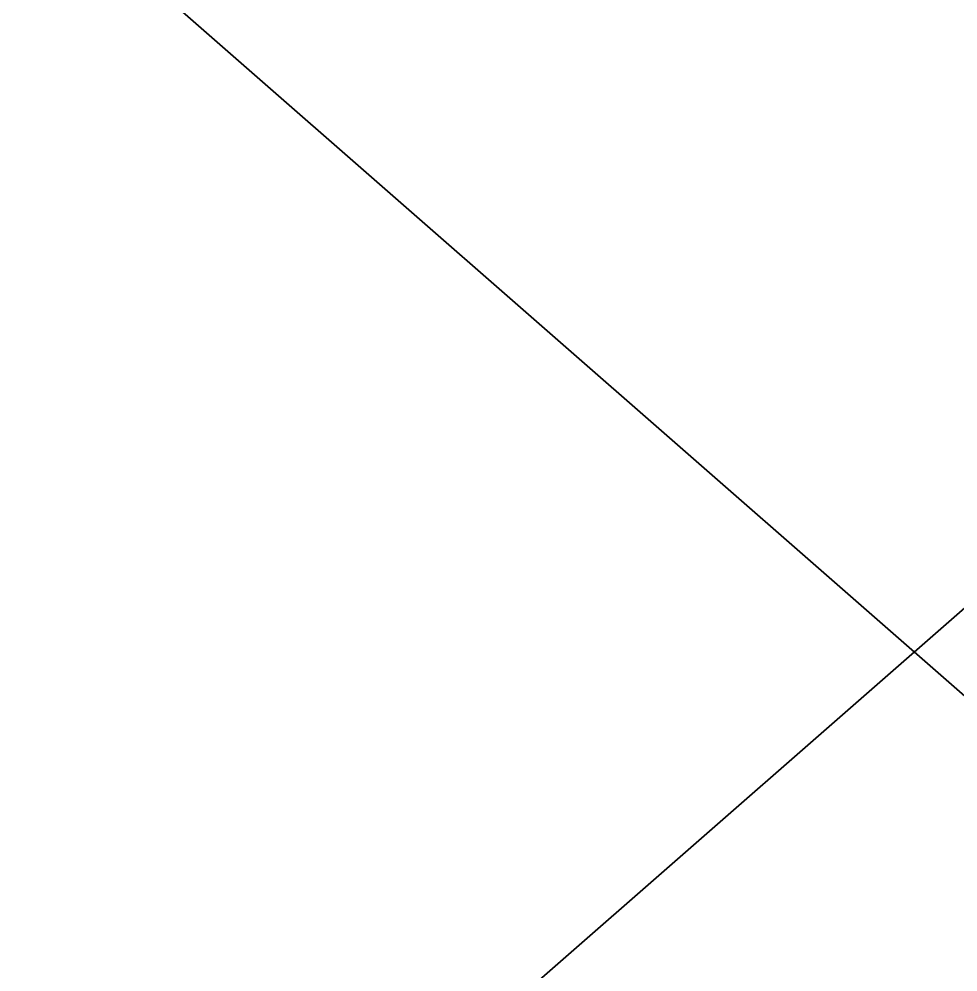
# Model space of a CAD drawing. Extents: x 0 to 96, y -42 to 0.
# Drawn here: x 66.99 to 72.25, y -22.79 to -17.45 of the extents above; entities that cross this region are included whole.
import ezdxf

# ---------------------------------------------------------------- set-up
doc = ezdxf.new("R2010")
doc.units = 0
doc.header["$LTSCALE"] = 2
doc.layers.add('AFUTL-3-EDLM', color=16, linetype='Continuous')
doc.layers.add('AFUTL-3-TPLM2', color=15, linetype='Continuous')

msp = doc.modelspace()

# ---------------------------------------------------------------- meshes
at = {"layer": 'AFUTL-3-EDLM'}
mesh = msp.add_polyface(dxfattribs=at)
corners = [(48, -42, 28.1153), (48, 0, 28.1153), (48, -42, 29.1153), (48, 0, 29.1153), (0, -42, 28.1153), (0, -42, 29.1153), (0, 0, 28.1153), (0, 0, 29.1153), (96.0001, 0, 28.1153), (96.0001, 0, 29.1153), (96.0001, -42, 28.1153), (96.0001, -42, 29.1153)]
mesh.append_faces([[corners[k] for k in face] for face in [(5, 0, 2, 2), (3, 6, 7, 7), (7, 4, 5, 5), (9, 1, 3, 3), (2, 10, 11, 11), (11, 8, 9, 9)]], dxfattribs={"vtx0": -1})
mesh.append_faces([[corners[k] for k in face] for face in [(0, 1, 2, 2), (1, 0, 3, 3)]], dxfattribs={"vtx0": -1, "vtx1": -1})
mesh.append_faces([[corners[k] for k in face] for face in [(2, 1, 3, 3), (3, 0, 2, 2)]], dxfattribs={"vtx0": -1, "vtx3": -1})
mesh.append_faces([[corners[k] for k in face] for face in [(4, 0, 5, 5), (1, 6, 3, 3), (6, 4, 7, 7), (8, 1, 9, 9), (0, 10, 2, 2), (10, 8, 11, 11)]], dxfattribs={"vtx1": -1})
at = {"layer": 'AFUTL-3-TPLM2'}
mesh = msp.add_polyface(dxfattribs=at)
corners = [(48, 0, 28.1153), (96.0001, 0, 28.1153), (48, -42, 28.1153), (96.0001, -42, 28.1153)]
mesh.append_faces([[corners[k] for k in face] for face in [(2, 1, 3, 3)]], dxfattribs={"vtx0": -1})
mesh.append_faces([[corners[k] for k in face] for face in [(0, 1, 2, 2)]], dxfattribs={"vtx1": -1})
mesh = msp.add_polyface(dxfattribs=at)
corners = [(96.0001, 0, 29.1153), (48, 0, 29.1153), (96.0001, -42, 29.1153), (48, -42, 29.1153)]
mesh.append_faces([[corners[k] for k in face] for face in [(2, 1, 3, 3)]], dxfattribs={"vtx0": -1})
mesh.append_faces([[corners[k] for k in face] for face in [(0, 1, 2, 2)]], dxfattribs={"vtx1": -1})

doc.saveas('drawing.dxf')
